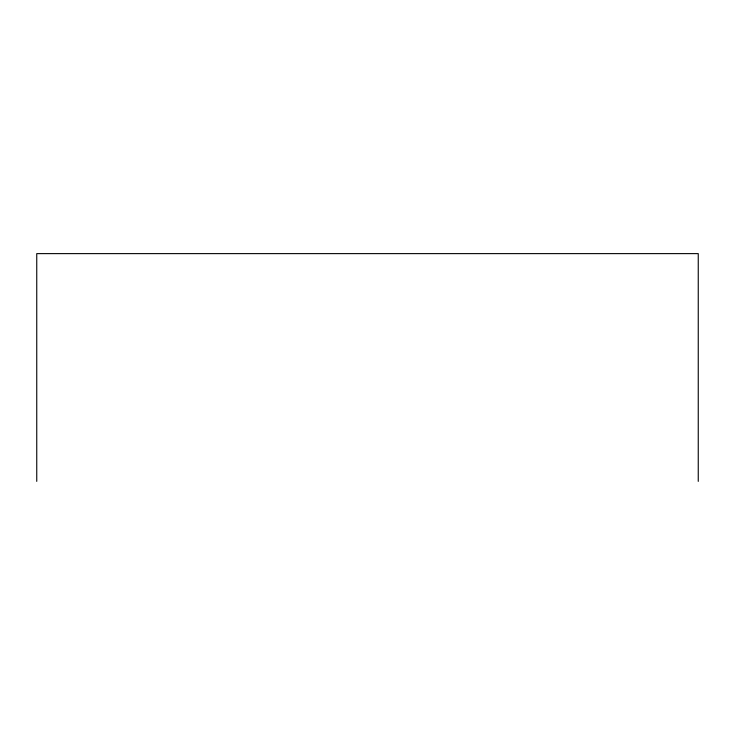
<?xml version="1.0" encoding="UTF-8"?>
<svg xmlns="http://www.w3.org/2000/svg" width="735" height="735" viewBox="0 0 735 735"><rect width="100%" height="100%" fill="white"/><g stroke="black" fill="none" stroke-linecap="round" stroke-linejoin="round"><path stroke-width="1.1" d="M698.25 481.379L698.25 253.621L36.75 253.621L36.75 481.379"/></g></svg>
